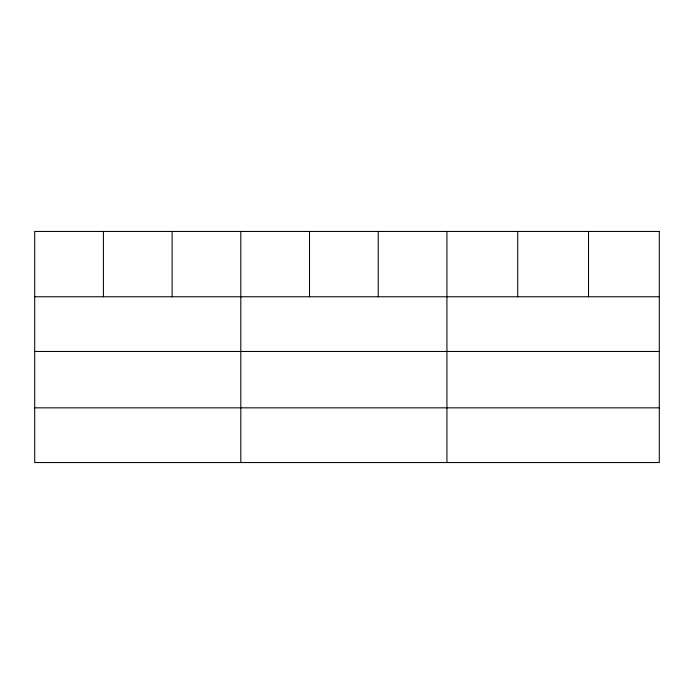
<?xml version="1.0" encoding="UTF-8"?>
<svg xmlns="http://www.w3.org/2000/svg" width="694" height="694" viewBox="0 0 694 694"><rect width="100%" height="100%" fill="white"/><g stroke="black" fill="none" stroke-linecap="round" stroke-linejoin="round"><path stroke-width="1.04" d="M34.7 296.763L659.3 296.763M34.7 351.468L659.3 351.468M34.7 407.838L659.3 407.838M588.512 231.449L588.512 296.763M517.724 231.449L517.724 296.763M446.936 231.449L446.936 462.551M378.23 231.449L378.23 296.763M309.524 231.449L309.524 296.763M240.818 231.449L240.818 462.551M172.112 231.449L172.112 296.763M103.406 231.449L103.406 296.763M659.3 231.449L34.7 231.449L34.7 462.551L659.3 462.551L659.3 231.449"/></g></svg>
